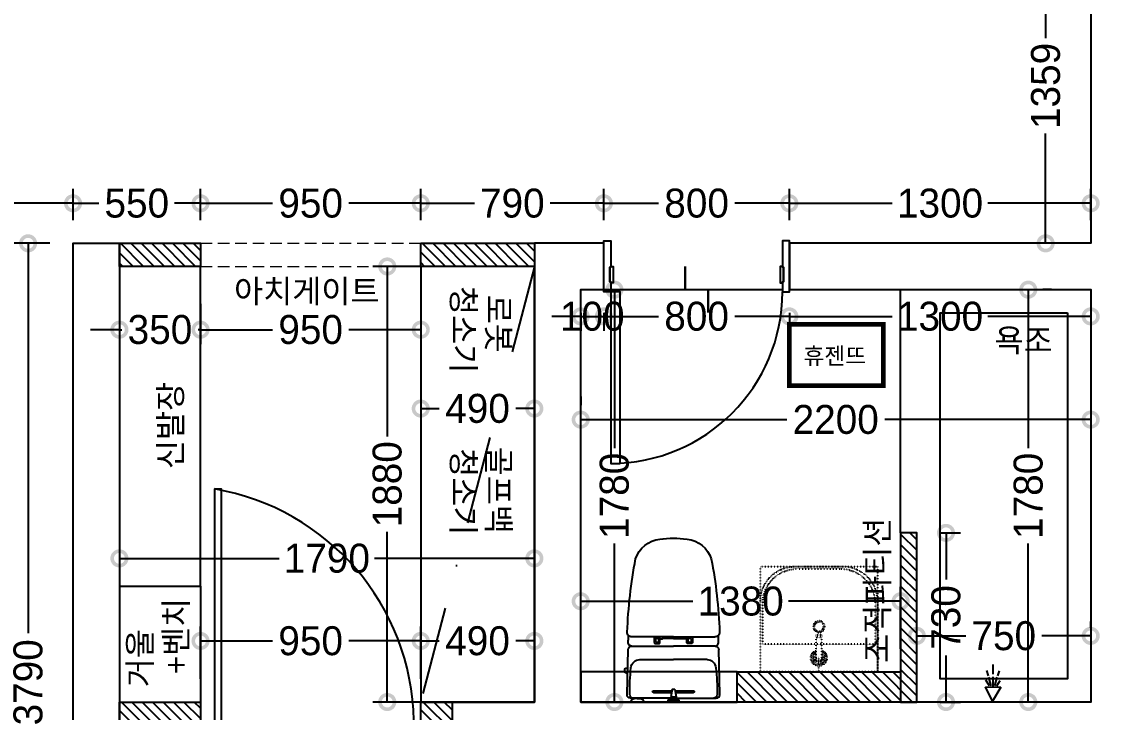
# Model space of a CAD drawing. Header units: millimetres. Extents: x 43335 to 261478, y -4312 to 41218.
# Drawn here: x 54543 to 59222, y 19294 to 22275 of the extents above; entities that cross this region are included whole.
import ezdxf
from ezdxf.enums import TextEntityAlignment as Align

# ---------------------------------------------------------------- set-up
doc = ezdxf.new("R2010")
doc.units = ezdxf.units.MM
for name, pattern in [('CONT', [2, 1, 1]), ('DASHDOT', [25.4, 12.7, -6.35, 0, -6.35]), ('DOT', [0.25, 0, -0.25]), ('HID1', [0.375, 0.25, -0.125]), ('HIDDEN', [0.375, 0.25, -0.125])]:
    doc.linetypes.add(name, pattern=pattern)
for name, color, linetype in [('0-ELC TEXT', 7, 'Continuous'), ('06-FUR', 6, 'Continuous'), ('3.기호.계단선', 30, 'Continuous'), ('BATH', 5, 'Continuous'), ('CO-BATH', 6, 'Continuous'), ('DIM', 7, 'Continuous'), ('FIN', 2, 'Continuous'), ('HL', 6, 'HIDDEN'), ('P-门', 4, 'Continuous'), ('S-DIM', 7, 'Continuous'), ('TOILET-1', 6, 'Continuous'), ('문자선', 3, 'Continuous'), ('벽1', 2, 'Continuous'), ('욕실마감선', 4, 'Continuous'), ('인테리어_가구_제작', 6, 'Continuous'), ('인테리어_해치_벽체', 8, 'Continuous'), ('평면_가구', 6, 'Continuous')]:
    doc.layers.add(name, color=color, linetype=linetype)
for name, color, linetype, lineweight in [('001_벽_창호', 4, 'Continuous', 9), ('C-LIGHITING', 1, 'Continuous', 0), ('HACTH', 8, 'Continuous', 0)]:
    doc.layers.add(name, color=color, linetype=linetype, lineweight=lineweight)
doc.styles.add('스타일1', font='HANDotum.ttf')
doc.styles.add('코레일둥고', font='HANDotum.ttf')
doc.dimstyles.new('50', dxfattribs={"dimscale": 50, "dimtxt": 2.5, "dimasz": 2.5, "dimexe": 1.25, "dimexo": 2, "dimtad": 0, "dimdec": 0, "dimtxsty": '스타일1', "dimblk": 'DOTSMALL', "dimcen": 2.5, "dimclrd": 1, "dimclre": 1, "dimclrt": 2, "dimadec": 0, "dimazin": 0, "dimtfac": 1, "dimtdec": 0, "dimtix": 1, "dimtmove": 0, "dimatfit": 3, "dimldrblk": 'DOTSMALL', "dimfxl": 1.25, "dimarcsym": 0})

# ---------------------------------------------------------------- blocks, each defined once
blk = doc.blocks.new('_DOTSMALL')
at = {"color": 0, "linetype": 'ByBlock', "const_width": 0.5}
blk.add_lwpolyline([(-0.0625, 0, 1), (0.0625, 0, 1)], format="xyb", close=True, dxfattribs=at)
blk = doc.blocks.new('*D47')
at = {"layer": 'Defpoints', "color": 0, "transparency": 16777216}
for p in [(54964.5, 19958.4), (54964.5, 19958.4), (56754.5, 19958.4)]:
    blk.add_point(p, dxfattribs=at)
at = {"layer": 'S-DIM', "color": 1, "lineweight": -2, "transparency": 16777216}
for p, q in [((54964.5, 20058.4), (54964.5, 20020.9)), ((56754.5, 20058.4), (56754.5, 20020.9)), ((54964.5, 19958.4), (55653.5, 19958.4)), ((56754.5, 19958.4), (56065.5, 19958.4))]:
    blk.add_line(p, q, dxfattribs=at)
at = {"layer": 'S-DIM', "color": 1, "lineweight": -2, "transparency": 16777216, "xscale": 125, "yscale": 125, "zscale": 125, "rotation": 180}
blk.add_blockref('_DOTSMALL', (54964.5, 19958.4), dxfattribs=at)
at = {"layer": 'S-DIM', "color": 1, "lineweight": -2, "transparency": 16777216, "xscale": 125, "yscale": 125, "zscale": 125}
blk.add_blockref('_DOTSMALL', (56754.5, 19958.4), dxfattribs=at)
at = {"layer": 'S-DIM', "color": 2, "transparency": 16777216, "insert": (55859.5, 19958.4), "char_height": 125, "attachment_point": 5, "style": '스타일1'}
blk.add_mtext('1790', dxfattribs=at)
blk = doc.blocks.new('*D50')
at = {"layer": 'Defpoints', "color": 0, "transparency": 16777216}
for p in [(58885.3, 21118.4), (58885.3, 19338.4), (58885.3, 19338.4)]:
    blk.add_point(p, dxfattribs=at)
at = {"layer": 'S-DIM', "color": 1, "lineweight": -2, "transparency": 16777216}
for p, q in [((58885.3, 21118.4), (58885.3, 20434.4)), ((58985.3, 21118.4), (58947.8, 21118.4)), ((58885.3, 19338.4), (58885.3, 20022.4)), ((58985.3, 19338.4), (58947.8, 19338.4))]:
    blk.add_line(p, q, dxfattribs=at)
at = {"layer": 'S-DIM', "color": 1, "lineweight": -2, "transparency": 16777216, "xscale": 125, "yscale": 125, "zscale": 125}
for p, rotation in [((58885.3, 21118.4), 90), ((58885.3, 19338.4), 270)]:
    blk.add_blockref('_DOTSMALL', p, dxfattribs=dict(at, rotation=rotation))
at = {"layer": 'S-DIM', "color": 2, "transparency": 16777216, "insert": (58885.3, 20228.4), "char_height": 125, "attachment_point": 5, "rotation": 90, "style": '스타일1'}
blk.add_mtext('1780', dxfattribs=at)
blk = doc.blocks.new('gasdgasdgsd')
at = {"layer": 'CO-BATH', "color": 8, "linetype": 'DOT'}
for p, q in [((103359.9, 11032.7), (103054.9, 11032.7)), ((103054.9, 11032.7), (103054.9, 10527.7)), ((103349.9, 11022.7), (103174.9, 11022.7)), ((103174.9, 11022.7), (103174.9, 10537.7)), ((103499.9, 10687.7), (103499.9, 10872.7)), ((103509.9, 10677.7), (103509.9, 10882.7)), ((103054.9, 10780.2), (103119.9, 10780.2)), ((103114.9, 10792.7), (103205.4, 10792.7)), ((103114.9, 10767.7), (103205.4, 10767.7)), ((103205.4, 10793.7), (103210.4, 10793.7)), ((103205.4, 10766.7), (103205.4, 10793.7)), ((103205.4, 10766.7), (103210.4, 10766.7)), ((103210.4, 10794.7), (103215.4, 10794.7)), ((103210.4, 10765.7), (103210.4, 10794.7)), ((103210.4, 10765.7), (103215.4, 10765.7)), ((103215.4, 10765.7), (103215.4, 10794.7)), ((103054.9, 10527.7), (103359.9, 10527.7)), ((103174.9, 10537.7), (103349.9, 10537.7))]:
    blk.add_line(p, q, dxfattribs=at)
blk.add_lwpolyline([(103509.9, 10527.7), (103509.9, 11032.7), (103054.9, 11032.7), (103054.9, 10527.7)], close=True, dxfattribs=at)
for radius in [25, 20]:
    blk.add_circle((103249.9, 10780.2), radius, dxfattribs=at)
for centre, radius, start, end in [((103349.9, 10872.7), 150, 0, 90), ((103359.9, 10882.7), 150, 0, 90), ((103114.9, 10780.2), 35, 20.9248, 339.0751), ((103114.9, 10780.2), 30, 24.6243, 335.3757), ((103114.9, 10780.2), 25, 30, 330), ((103114.9, 10780.2), 18, 43.9829, 316.017), ((103114.9, 10780.2), 12.5, 90, 270), ((103349.9, 10687.7), 150, 270, 0), ((103359.9, 10677.7), 150, 270, 0)]:
    blk.add_arc(centre, radius, start, end, dxfattribs=at)
blk = doc.blocks.new('A$C4B2D31F0')
at = {"layer": 'FIN', "color": 4}
for p, q in [((185, 690.9), (20.4, 690.9)), ((37.2, 692.3), (24.7, 692.3)), ((37.2, 692.3), (49.7, 692.3)), ((200.9, 690.9), (365.5, 690.9)), ((47.7, 523.7), (192.9, 523.7)), ((338.2, 523.7), (192.9, 523.7)), ((12.6, 465.9), (192.9, 465.9)), ((192.9, 426.6), (13.7, 426.6)), ((373.3, 465.9), (192.9, 465.9)), ((192.9, 426.6), (372.2, 426.6))]:
    blk.add_line(p, q, dxfattribs=at)
for points in [[(20.4, 690.9), (7.9, 690.9, 0.421209), (-7.1, 675.5), (-2.4, 480.5, 0.001659)], [(365.5, 690.9), (378, 690.9, -0.421209), (392.9, 675.5), (388.3, 480.5, -0.001659)], [(12.6, 465.9, 0.371724), (-1.8, 451.2, 0.003515), (-1, 420.3, 0.320541)], [(373.3, 465.9, -0.371724), (387.7, 451.2, -0.003515), (386.9, 420.3, -0.320541)]]:
    blk.add_lwpolyline(points, format="xyb", dxfattribs=at)
for centre, radius, start, end in [((24.7, 707.3), 15, 180, 270), ((49.7, 707.3), 15, 270, 0), ((1004.3, 663.1), 1000, 179.3116, 185.9437), ((20.4, 674.9), 16, 90, 179.3116), ((365.5, 674.9), 16, 0.6884, 90), ((-618.4, 663.1), 1000, 354.0563, 0.6884), ((49.4, 563.7), 40, 185.9437, 267.5129), ((336.5, 563.7), 40, 272.4871, 354.0563), ((12.6, 480.9), 15, 181.3651, 270), ((373.3, 480.9), 15, 270, 358.6349), ((13.7, 406.6), 20, 90, 182.3333), ((372.2, 406.6), 20, 357.6667, 90), ((2197.7, 495.6), 2205.9, 182.3333, 190.6081), ((-1811.8, 495.6), 2205.9, 349.3919, 357.6667), ((148.7, 128.9), 125.5, 198.2964, 263.4241), ((237.2, 128.9), 125.5, 276.5759, 341.7036), ((192.9, 405.9), 405.9, 261.6993, 270), ((192.9, 405.9), 405.9, 270, 278.3007)]:
    blk.add_arc(centre, radius, start, end, dxfattribs=at)
at = {"layer": 'HL', "linetype": 'Continuous'}
for p, q in [((168.9, 697.3), (168.9, 707.3)), ((216.9, 697.3), (216.9, 707.3)), ((106.4, 666.3), (184.4, 666.3)), ((106.4, 659.3), (185.5, 659.3)), ((168.9, 697.3), (216.9, 697.3)), ((186, 692.5), (180.6, 697.3)), ((181.6, 685.5), (186, 692.5)), ((187, 651.2), (181.6, 685.5)), ((181.6, 685.5), (204.3, 685.5)), ((186, 692.5), (199.9, 692.5)), ((198.9, 651.2), (204.3, 685.5)), ((199.9, 692.5), (205.3, 697.3)), ((204.3, 685.5), (199.9, 692.5)), ((200.4, 659.3), (279.4, 659.3)), ((201.4, 666.3), (279.4, 666.3)), ((187, 651.2), (198.9, 651.2)), ((-16, 576.9), (-16, 564.8)), ((-12, 580.9), (-4.8, 580.9)), ((-12, 560.8), (-4.3, 560.8)), ((192.9, 433.7), (146.6, 433.7)), ((192.9, 433.7), (239.3, 433.7))]:
    blk.add_line(p, q, dxfattribs=at)
for points in [[(110.4, 426.6), (110.4, 450.8, -0.414214), (114.4, 454.8), (130.9, 454.8, -0.414214), (134.9, 450.8), (134.9, 435.2), (134.9, 426.6)], [(134.9, 435.2), (144.6, 435.2, -0.414214), (146.6, 433.2), (146.6, 426.6)], [(251, 435.2), (241.3, 435.2, 0.414214), (239.3, 433.2), (239.3, 426.6)], [(275.5, 426.6), (275.5, 450.8, 0.414214), (271.5, 454.8), (255, 454.8, 0.414214), (251, 450.8), (251, 435.2), (251, 426.6)]]:
    blk.add_lwpolyline(points, format="xyb", dxfattribs=at)
for centre in [(122.9, 440.9), (262.9, 440.9)]:
    blk.add_circle(centre, 8, dxfattribs=at)
for centre, radius, start, end in [((106.4, 662.8), 3.5, 90, 270), ((279.4, 662.8), 3.5, 270, 90), ((-12, 576.9), 4, 90, 180), ((-12, 564.8), 4, 180, 270)]:
    blk.add_arc(centre, radius, start, end, dxfattribs=at)
blk = doc.blocks.new('AC-8')
at = {"layer": 'BATH'}
for p, q in [((-50.8, 54), (-0.1, 142.7)), ((-0.1, 142.7), (45.4, 54)), ((45.4, 54), (-50.8, 54)), ((-24.7, 46.5), (-46.3, 12.2)), ((-13.5, 47.3), (-27.7, -7.9)), ((-1.6, 49.5), (-1.6, -10.8)), ((10.4, 47.3), (24.5, -7.9)), ((21.6, 46.5), (43.2, 12.2)), ((-31.4, -16.2), (-41.1, -49)), ((-1.6, -27.3), (-1.6, -88.5)), ((28.3, -16.2), (38, -49))]:
    blk.add_line(p, q, dxfattribs=at)
blk = doc.blocks.new('A$C1AC25B95')
at = {"layer": '욕실마감선', "color": 8}
for p, q in [((28.3, 72.3), (28.3, 75)), ((53.3, 73.7), (53.3, 75))]:
    blk.add_line(p, q, dxfattribs=at)
at = {"layer": 'TOILET-1', "linetype": 'Continuous', "xscale": 0.873786407766195, "yscale": 0.873786407766195, "zscale": 0.873786407766195, "rotation": 180}
blk.add_blockref('AC-8', (39.7, 124.7), dxfattribs=at)
blk = doc.blocks.new('*D105')
at = {"layer": 'Defpoints', "color": 0, "transparency": 16777216}
for p in [(59154.5, 22677.4), (58960.2, 21318.4), (59154.5, 21318.4)]:
    blk.add_point(p, dxfattribs=at)
at = {"layer": 'S-DIM', "color": 1, "lineweight": -2, "transparency": 16777216}
for p, q in [((59054.5, 22677.4), (58897.7, 22677.4)), ((58960.2, 22677.4), (58960.2, 22204)), ((58960.2, 21318.4), (58960.2, 21791.8)), ((59054.5, 21318.4), (58897.7, 21318.4))]:
    blk.add_line(p, q, dxfattribs=at)
at = {"layer": 'S-DIM', "color": 1, "lineweight": -2, "transparency": 16777216, "xscale": 125, "yscale": 125, "zscale": 125}
for p, rotation in [((58960.2, 22677.4), 90), ((58960.2, 21318.4), 270)]:
    blk.add_blockref('_DOTSMALL', p, dxfattribs=dict(at, rotation=rotation))
at = {"layer": 'S-DIM', "color": 2, "transparency": 16777216, "insert": (58960.2, 21997.9), "char_height": 125, "attachment_point": 5, "rotation": 90, "style": '스타일1'}
blk.add_mtext('1359', dxfattribs=at)
blk = doc.blocks.new('*D106')
at = {"layer": 'Defpoints', "color": 0, "transparency": 16777216}
for p in [(59154.5, 21491.2), (57854.5, 21318.4), (59154.5, 21318.4)]:
    blk.add_point(p, dxfattribs=at)
at = {"layer": 'S-DIM', "color": 1, "lineweight": -2, "transparency": 16777216}
for p, q in [((57854.5, 21418.4), (57854.5, 21553.7)), ((59154.5, 21418.4), (59154.5, 21553.7)), ((57854.5, 21491.2), (58298.5, 21491.2)), ((59154.5, 21491.2), (58710.5, 21491.2))]:
    blk.add_line(p, q, dxfattribs=at)
at = {"layer": 'S-DIM', "color": 1, "lineweight": -2, "transparency": 16777216, "xscale": 125, "yscale": 125, "zscale": 125, "rotation": 180}
blk.add_blockref('_DOTSMALL', (57854.5, 21491.2), dxfattribs=at)
at = {"layer": 'S-DIM', "color": 1, "lineweight": -2, "transparency": 16777216, "xscale": 125, "yscale": 125, "zscale": 125}
blk.add_blockref('_DOTSMALL', (59154.5, 21491.2), dxfattribs=at)
at = {"layer": 'S-DIM', "color": 2, "transparency": 16777216, "insert": (58504.5, 21491.2), "char_height": 125, "attachment_point": 5, "style": '스타일1'}
blk.add_mtext('1300', dxfattribs=at)
blk = doc.blocks.new('*D107')
at = {"layer": 'Defpoints', "color": 0, "transparency": 16777216}
for p in [(57054.5, 21491.2), (57054.5, 21318.4), (57854.5, 21318.4)]:
    blk.add_point(p, dxfattribs=at)
at = {"layer": 'S-DIM', "color": 1, "lineweight": -2, "transparency": 16777216}
for p, q in [((57054.5, 21418.4), (57054.5, 21553.7)), ((57854.5, 21418.4), (57854.5, 21553.7)), ((57054.5, 21491.2), (57289.4, 21491.2)), ((57854.5, 21491.2), (57619.6, 21491.2))]:
    blk.add_line(p, q, dxfattribs=at)
at = {"layer": 'S-DIM', "color": 1, "lineweight": -2, "transparency": 16777216, "xscale": 125, "yscale": 125, "zscale": 125, "rotation": 180}
blk.add_blockref('_DOTSMALL', (57054.5, 21491.2), dxfattribs=at)
at = {"layer": 'S-DIM', "color": 1, "lineweight": -2, "transparency": 16777216, "xscale": 125, "yscale": 125, "zscale": 125}
blk.add_blockref('_DOTSMALL', (57854.5, 21491.2), dxfattribs=at)
at = {"layer": 'S-DIM', "color": 2, "transparency": 16777216, "insert": (57454.5, 21491.2), "char_height": 125, "attachment_point": 5, "style": '스타일1'}
blk.add_mtext('800', dxfattribs=at)
blk = doc.blocks.new('*D108')
at = {"layer": 'Defpoints', "color": 0, "transparency": 16777216}
for p in [(57054.5, 21491.2), (56264.5, 21318.4), (57054.5, 21318.4)]:
    blk.add_point(p, dxfattribs=at)
at = {"layer": 'S-DIM', "color": 1, "lineweight": -2, "transparency": 16777216}
for p, q in [((56264.5, 21418.4), (56264.5, 21553.7)), ((57054.5, 21418.4), (57054.5, 21553.7)), ((56264.5, 21491.2), (56495.7, 21491.2)), ((57054.5, 21491.2), (56823.3, 21491.2))]:
    blk.add_line(p, q, dxfattribs=at)
at = {"layer": 'S-DIM', "color": 1, "lineweight": -2, "transparency": 16777216, "xscale": 125, "yscale": 125, "zscale": 125, "rotation": 180}
blk.add_blockref('_DOTSMALL', (56264.5, 21491.2), dxfattribs=at)
at = {"layer": 'S-DIM', "color": 1, "lineweight": -2, "transparency": 16777216, "xscale": 125, "yscale": 125, "zscale": 125}
blk.add_blockref('_DOTSMALL', (57054.5, 21491.2), dxfattribs=at)
at = {"layer": 'S-DIM', "color": 2, "transparency": 16777216, "insert": (56659.5, 21491.2), "char_height": 125, "attachment_point": 5, "style": '스타일1'}
blk.add_mtext('790', dxfattribs=at)
blk = doc.blocks.new('*D109')
at = {"layer": 'Defpoints', "color": 0, "transparency": 16777216}
for p in [(55314.5, 21491.2), (55314.5, 21318.4), (56264.5, 21318.4)]:
    blk.add_point(p, dxfattribs=at)
at = {"layer": 'S-DIM', "color": 1, "lineweight": -2, "transparency": 16777216}
for p, q in [((55314.5, 21418.4), (55314.5, 21553.7)), ((56264.5, 21418.4), (56264.5, 21553.7)), ((55314.5, 21491.2), (55625.2, 21491.2)), ((56264.5, 21491.2), (55953.7, 21491.2))]:
    blk.add_line(p, q, dxfattribs=at)
at = {"layer": 'S-DIM', "color": 1, "lineweight": -2, "transparency": 16777216, "xscale": 125, "yscale": 125, "zscale": 125, "rotation": 180}
blk.add_blockref('_DOTSMALL', (55314.5, 21491.2), dxfattribs=at)
at = {"layer": 'S-DIM', "color": 1, "lineweight": -2, "transparency": 16777216, "xscale": 125, "yscale": 125, "zscale": 125}
blk.add_blockref('_DOTSMALL', (56264.5, 21491.2), dxfattribs=at)
at = {"layer": 'S-DIM', "color": 2, "transparency": 16777216, "insert": (55789.5, 21491.2), "char_height": 125, "attachment_point": 5, "style": '스타일1'}
blk.add_mtext('950', dxfattribs=at)
blk = doc.blocks.new('*D110')
at = {"layer": 'Defpoints', "color": 0, "transparency": 16777216}
for p in [(55314.5, 21491.2), (54764.5, 21318.4), (55314.5, 21318.4)]:
    blk.add_point(p, dxfattribs=at)
at = {"layer": 'S-DIM', "color": 1, "lineweight": -2, "transparency": 16777216}
for p, q in [((54764.5, 21418.4), (54764.5, 21553.7)), ((55314.5, 21418.4), (55314.5, 21553.7)), ((54764.5, 21491.2), (54876.2, 21491.2)), ((55314.5, 21491.2), (55202.7, 21491.2))]:
    blk.add_line(p, q, dxfattribs=at)
at = {"layer": 'S-DIM', "color": 1, "lineweight": -2, "transparency": 16777216, "xscale": 125, "yscale": 125, "zscale": 125, "rotation": 180}
blk.add_blockref('_DOTSMALL', (54764.5, 21491.2), dxfattribs=at)
at = {"layer": 'S-DIM', "color": 1, "lineweight": -2, "transparency": 16777216, "xscale": 125, "yscale": 125, "zscale": 125}
blk.add_blockref('_DOTSMALL', (55314.5, 21491.2), dxfattribs=at)
at = {"layer": 'S-DIM', "color": 2, "transparency": 16777216, "insert": (55039.5, 21491.2), "char_height": 125, "attachment_point": 5, "style": '스타일1'}
blk.add_mtext('550', dxfattribs=at)
blk = doc.blocks.new('*D157')
at = {"layer": 'Defpoints', "color": 0, "transparency": 16777216}
for p in [(56754.5, 19602.1), (56264.5, 19338.4), (56754.5, 19338.4)]:
    blk.add_point(p, dxfattribs=at)
at = {"layer": 'S-DIM', "color": 1, "lineweight": -2, "transparency": 16777216}
for p, q in [((56264.5, 19438.4), (56264.5, 19664.6)), ((56754.5, 19438.4), (56754.5, 19664.6)), ((56264.5, 19602.1), (56343.8, 19602.1)), ((56754.5, 19602.1), (56675.2, 19602.1))]:
    blk.add_line(p, q, dxfattribs=at)
at = {"layer": 'S-DIM', "color": 1, "lineweight": -2, "transparency": 16777216, "xscale": 125, "yscale": 125, "zscale": 125, "rotation": 180}
blk.add_blockref('_DOTSMALL', (56264.5, 19602.1), dxfattribs=at)
at = {"layer": 'S-DIM', "color": 1, "lineweight": -2, "transparency": 16777216, "xscale": 125, "yscale": 125, "zscale": 125}
blk.add_blockref('_DOTSMALL', (56754.5, 19602.1), dxfattribs=at)
at = {"layer": 'S-DIM', "color": 2, "transparency": 16777216, "insert": (56509.5, 19602.1), "char_height": 125, "attachment_point": 5, "style": '스타일1'}
blk.add_mtext('490', dxfattribs=at)
blk = doc.blocks.new('*D158')
at = {"layer": 'Defpoints', "color": 0, "transparency": 16777216}
for p in [(55314.5, 19602.1), (55314.5, 19338.4), (56264.5, 19338.4)]:
    blk.add_point(p, dxfattribs=at)
at = {"layer": 'S-DIM', "color": 1, "lineweight": -2, "transparency": 16777216}
for p, q in [((55314.5, 19438.4), (55314.5, 19664.6)), ((56264.5, 19438.4), (56264.5, 19664.6)), ((55314.5, 19602.1), (55625.2, 19602.1)), ((56264.5, 19602.1), (55953.7, 19602.1))]:
    blk.add_line(p, q, dxfattribs=at)
at = {"layer": 'S-DIM', "color": 1, "lineweight": -2, "transparency": 16777216, "xscale": 125, "yscale": 125, "zscale": 125, "rotation": 180}
blk.add_blockref('_DOTSMALL', (55314.5, 19602.1), dxfattribs=at)
at = {"layer": 'S-DIM', "color": 1, "lineweight": -2, "transparency": 16777216, "xscale": 125, "yscale": 125, "zscale": 125}
blk.add_blockref('_DOTSMALL', (56264.5, 19602.1), dxfattribs=at)
at = {"layer": 'S-DIM', "color": 2, "transparency": 16777216, "insert": (55789.5, 19602.1), "char_height": 125, "attachment_point": 5, "style": '스타일1'}
blk.add_mtext('950', dxfattribs=at)
blk = doc.blocks.new('*D159')
at = {"layer": 'Defpoints', "color": 0, "transparency": 16777216}
for p in [(56754.5, 21218.4), (56120, 19338.4), (56754.5, 19338.4)]:
    blk.add_point(p, dxfattribs=at)
at = {"layer": 'S-DIM', "color": 1, "lineweight": -2, "transparency": 16777216}
for p, q in [((56654.5, 21218.4), (56057.5, 21218.4)), ((56120, 21218.4), (56120, 20484.4)), ((56120, 19338.4), (56120, 20072.4)), ((56654.5, 19338.4), (56057.5, 19338.4))]:
    blk.add_line(p, q, dxfattribs=at)
at = {"layer": 'S-DIM', "color": 1, "lineweight": -2, "transparency": 16777216, "xscale": 125, "yscale": 125, "zscale": 125}
for p, rotation in [((56120, 21218.4), 90), ((56120, 19338.4), 270)]:
    blk.add_blockref('_DOTSMALL', p, dxfattribs=dict(at, rotation=rotation))
at = {"layer": 'S-DIM', "color": 2, "transparency": 16777216, "insert": (56120, 20278.4), "char_height": 125, "attachment_point": 5, "rotation": 90, "style": '스타일1'}
blk.add_mtext('1880', dxfattribs=at)
blk = doc.blocks.new('*D160')
at = {"layer": 'Defpoints', "color": 0, "transparency": 16777216}
for p in [(54964.5, 21157.5), (55314.5, 21157.5), (55314.5, 20945.6)]:
    blk.add_point(p, dxfattribs=at)
at = {"layer": 'S-DIM', "color": 1, "lineweight": -2, "transparency": 16777216}
for p, q in [((54964.5, 21057.5), (54964.5, 20883.1)), ((55314.5, 21057.5), (55314.5, 20883.1)), ((54964.5, 20945.6), (54839.5, 20945.6)), ((54964.5, 20945.6), (54975.1, 20945.6)), ((55314.5, 20945.6), (55303.8, 20945.6)), ((55314.5, 20945.6), (55439.5, 20945.6))]:
    blk.add_line(p, q, dxfattribs=at)
at = {"layer": 'S-DIM', "color": 1, "lineweight": -2, "transparency": 16777216, "xscale": 125, "yscale": 125, "zscale": 125}
blk.add_blockref('_DOTSMALL', (54964.5, 20945.6), dxfattribs=at)
at = {"layer": 'S-DIM', "color": 1, "lineweight": -2, "transparency": 16777216, "xscale": 125, "yscale": 125, "zscale": 125, "rotation": 180}
blk.add_blockref('_DOTSMALL', (55314.5, 20945.6), dxfattribs=at)
at = {"layer": 'S-DIM', "color": 2, "transparency": 16777216, "insert": (55139.5, 20945.6), "char_height": 125, "attachment_point": 5, "style": '스타일1'}
blk.add_mtext('350', dxfattribs=at)
blk = doc.blocks.new('*D161')
at = {"layer": 'Defpoints', "color": 0, "transparency": 16777216}
for p in [(55314.5, 21157.5), (56264.5, 21157.5), (56264.5, 20945.6)]:
    blk.add_point(p, dxfattribs=at)
at = {"layer": 'S-DIM', "color": 1, "lineweight": -2, "transparency": 16777216}
for p, q in [((55314.5, 21057.5), (55314.5, 20883.1)), ((56264.5, 21057.5), (56264.5, 20883.1)), ((55314.5, 20945.6), (55625.2, 20945.6)), ((56264.5, 20945.6), (55953.7, 20945.6))]:
    blk.add_line(p, q, dxfattribs=at)
at = {"layer": 'S-DIM', "color": 1, "lineweight": -2, "transparency": 16777216, "xscale": 125, "yscale": 125, "zscale": 125, "rotation": 180}
blk.add_blockref('_DOTSMALL', (55314.5, 20945.6), dxfattribs=at)
at = {"layer": 'S-DIM', "color": 1, "lineweight": -2, "transparency": 16777216, "xscale": 125, "yscale": 125, "zscale": 125}
blk.add_blockref('_DOTSMALL', (56264.5, 20945.6), dxfattribs=at)
at = {"layer": 'S-DIM', "color": 2, "transparency": 16777216, "insert": (55789.5, 20945.6), "char_height": 125, "attachment_point": 5, "style": '스타일1'}
blk.add_mtext('950', dxfattribs=at)
blk = doc.blocks.new('*D162')
at = {"layer": 'Defpoints', "color": 0, "transparency": 16777216}
for p in [(56264.5, 21218.4), (56754.5, 21218.4), (56754.5, 20605.1)]:
    blk.add_point(p, dxfattribs=at)
at = {"layer": 'S-DIM', "color": 1, "lineweight": -2, "transparency": 16777216}
for p, q in [((56264.5, 21118.4), (56264.5, 20542.6)), ((56754.5, 21118.4), (56754.5, 20542.6)), ((56264.5, 20605.1), (56343.8, 20605.1)), ((56754.5, 20605.1), (56675.2, 20605.1))]:
    blk.add_line(p, q, dxfattribs=at)
at = {"layer": 'S-DIM', "color": 1, "lineweight": -2, "transparency": 16777216, "xscale": 125, "yscale": 125, "zscale": 125, "rotation": 180}
blk.add_blockref('_DOTSMALL', (56264.5, 20605.1), dxfattribs=at)
at = {"layer": 'S-DIM', "color": 1, "lineweight": -2, "transparency": 16777216, "xscale": 125, "yscale": 125, "zscale": 125}
blk.add_blockref('_DOTSMALL', (56754.5, 20605.1), dxfattribs=at)
at = {"layer": 'S-DIM', "color": 2, "transparency": 16777216, "insert": (56509.5, 20605.1), "char_height": 125, "attachment_point": 5, "style": '스타일1'}
blk.add_mtext('490', dxfattribs=at)
blk = doc.blocks.new('*D163')
at = {"layer": 'Defpoints', "color": 0, "transparency": 16777216}
for p in [(59154.5, 19623.9), (58404.5, 19559.2), (59154.5, 19559.2)]:
    blk.add_point(p, dxfattribs=at)
at = {"layer": 'S-DIM', "color": 1, "lineweight": -2, "transparency": 16777216}
for p, q in [((58404.5, 19659.2), (58404.5, 19686.4)), ((59154.5, 19659.2), (59154.5, 19686.4)), ((58404.5, 19623.9), (58615.7, 19623.9)), ((59154.5, 19623.9), (58943.3, 19623.9))]:
    blk.add_line(p, q, dxfattribs=at)
at = {"layer": 'S-DIM', "color": 1, "lineweight": -2, "transparency": 16777216, "xscale": 125, "yscale": 125, "zscale": 125, "rotation": 180}
blk.add_blockref('_DOTSMALL', (58404.5, 19623.9), dxfattribs=at)
at = {"layer": 'S-DIM', "color": 1, "lineweight": -2, "transparency": 16777216, "xscale": 125, "yscale": 125, "zscale": 125}
blk.add_blockref('_DOTSMALL', (59154.5, 19623.9), dxfattribs=at)
at = {"layer": 'S-DIM', "color": 2, "transparency": 16777216, "insert": (58779.5, 19623.9), "char_height": 125, "attachment_point": 5, "style": '스타일1'}
blk.add_mtext('750', dxfattribs=at)
blk = doc.blocks.new('*D164')
at = {"layer": 'Defpoints', "color": 0, "transparency": 16777216}
for p in [(57854.5, 21118.4), (59154.5, 21118.4), (57854.5, 21003)]:
    blk.add_point(p, dxfattribs=at)
at = {"layer": 'S-DIM', "color": 1, "lineweight": -2, "transparency": 16777216}
for p, q in [((57854.5, 21018.4), (57854.5, 20940.5)), ((59154.5, 21018.4), (59154.5, 20940.5)), ((57854.5, 21003), (58298.5, 21003)), ((59154.5, 21003), (58710.5, 21003))]:
    blk.add_line(p, q, dxfattribs=at)
at = {"layer": 'S-DIM', "color": 1, "lineweight": -2, "transparency": 16777216, "xscale": 125, "yscale": 125, "zscale": 125, "rotation": 180}
blk.add_blockref('_DOTSMALL', (57854.5, 21003), dxfattribs=at)
at = {"layer": 'S-DIM', "color": 1, "lineweight": -2, "transparency": 16777216, "xscale": 125, "yscale": 125, "zscale": 125}
blk.add_blockref('_DOTSMALL', (59154.5, 21003), dxfattribs=at)
at = {"layer": 'S-DIM', "color": 2, "transparency": 16777216, "insert": (58504.5, 21003), "char_height": 125, "attachment_point": 5, "style": '스타일1'}
blk.add_mtext('1300', dxfattribs=at)
blk = doc.blocks.new('*D165')
at = {"layer": 'Defpoints', "color": 0, "transparency": 16777216}
for p in [(57054.5, 21118.4), (57854.5, 21118.4), (57854.5, 21003)]:
    blk.add_point(p, dxfattribs=at)
at = {"layer": 'S-DIM', "color": 1, "lineweight": -2, "transparency": 16777216}
for p, q in [((57054.5, 21018.4), (57054.5, 20940.5)), ((57854.5, 21018.4), (57854.5, 20940.5)), ((57054.5, 21003), (57289.4, 21003)), ((57854.5, 21003), (57619.6, 21003))]:
    blk.add_line(p, q, dxfattribs=at)
at = {"layer": 'S-DIM', "color": 1, "lineweight": -2, "transparency": 16777216, "xscale": 125, "yscale": 125, "zscale": 125, "rotation": 180}
blk.add_blockref('_DOTSMALL', (57054.5, 21003), dxfattribs=at)
at = {"layer": 'S-DIM', "color": 1, "lineweight": -2, "transparency": 16777216, "xscale": 125, "yscale": 125, "zscale": 125}
blk.add_blockref('_DOTSMALL', (57854.5, 21003), dxfattribs=at)
at = {"layer": 'S-DIM', "color": 2, "transparency": 16777216, "insert": (57454.5, 21003), "char_height": 125, "attachment_point": 5, "style": '스타일1'}
blk.add_mtext('800', dxfattribs=at)
blk = doc.blocks.new('*D166')
at = {"layer": 'Defpoints', "color": 0, "transparency": 16777216}
for p in [(56954.5, 21118.4), (57054.5, 21118.4), (57054.5, 21003)]:
    blk.add_point(p, dxfattribs=at)
at = {"layer": 'S-DIM', "color": 1, "lineweight": -2, "transparency": 16777216}
for p, q in [((56954.5, 21018.4), (56954.5, 20940.5)), ((57054.5, 21018.4), (57054.5, 20940.5)), ((56954.5, 21003), (56829.5, 21003)), ((56954.5, 21003), (57054.5, 21003)), ((57054.5, 21003), (57179.5, 21003))]:
    blk.add_line(p, q, dxfattribs=at)
at = {"layer": 'S-DIM', "color": 1, "lineweight": -2, "transparency": 16777216, "xscale": 125, "yscale": 125, "zscale": 125}
blk.add_blockref('_DOTSMALL', (56954.5, 21003), dxfattribs=at)
at = {"layer": 'S-DIM', "color": 1, "lineweight": -2, "transparency": 16777216, "xscale": 125, "yscale": 125, "zscale": 125, "rotation": 180}
blk.add_blockref('_DOTSMALL', (57054.5, 21003), dxfattribs=at)
at = {"layer": 'S-DIM', "color": 2, "transparency": 16777216, "insert": (57004.5, 21003), "char_height": 125, "attachment_point": 5, "style": '스타일1'}
blk.add_mtext('100', dxfattribs=at)
blk = doc.blocks.new('*D167')
at = {"layer": 'Defpoints', "color": 0, "transparency": 16777216}
for p in [(56954.5, 21118.4), (56954.5, 19338.4), (57099.8, 19338.4)]:
    blk.add_point(p, dxfattribs=at)
at = {"layer": 'S-DIM', "color": 1, "lineweight": -2, "transparency": 16777216}
for p, q in [((57054.5, 21118.4), (57162.3, 21118.4)), ((57099.8, 21118.4), (57099.8, 20434.4)), ((57099.8, 19338.4), (57099.8, 20022.4)), ((57054.5, 19338.4), (57162.3, 19338.4))]:
    blk.add_line(p, q, dxfattribs=at)
at = {"layer": 'S-DIM', "color": 1, "lineweight": -2, "transparency": 16777216, "xscale": 125, "yscale": 125, "zscale": 125}
for p, rotation in [((57099.8, 21118.4), 90), ((57099.8, 19338.4), 270)]:
    blk.add_blockref('_DOTSMALL', p, dxfattribs=dict(at, rotation=rotation))
at = {"layer": 'S-DIM', "color": 2, "transparency": 16777216, "insert": (57099.8, 20228.4), "char_height": 125, "attachment_point": 5, "rotation": 90, "style": '스타일1'}
blk.add_mtext('1780', dxfattribs=at)
blk = doc.blocks.new('*D168')
at = {"layer": 'Defpoints', "color": 0, "transparency": 16777216}
for p in [(58334.5, 19773.4), (56954.5, 19468.4), (58334.5, 19468.4)]:
    blk.add_point(p, dxfattribs=at)
at = {"layer": 'S-DIM', "color": 1, "lineweight": -2, "transparency": 16777216}
for p, q in [((56954.5, 19568.4), (56954.5, 19835.9)), ((58334.5, 19568.4), (58334.5, 19835.9)), ((56954.5, 19773.4), (57438.5, 19773.4)), ((58334.5, 19773.4), (57850.5, 19773.4))]:
    blk.add_line(p, q, dxfattribs=at)
at = {"layer": 'S-DIM', "color": 1, "lineweight": -2, "transparency": 16777216, "xscale": 125, "yscale": 125, "zscale": 125, "rotation": 180}
blk.add_blockref('_DOTSMALL', (56954.5, 19773.4), dxfattribs=at)
at = {"layer": 'S-DIM', "color": 1, "lineweight": -2, "transparency": 16777216, "xscale": 125, "yscale": 125, "zscale": 125}
blk.add_blockref('_DOTSMALL', (58334.5, 19773.4), dxfattribs=at)
at = {"layer": 'S-DIM', "color": 2, "transparency": 16777216, "insert": (57644.5, 19773.4), "char_height": 125, "attachment_point": 5, "style": '스타일1'}
blk.add_mtext('1380', dxfattribs=at)
blk = doc.blocks.new('*D169')
at = {"layer": 'Defpoints', "color": 0, "transparency": 16777216}
for p in [(58404.5, 20068.4), (58404.5, 19338.4), (58530.3, 19338.4)]:
    blk.add_point(p, dxfattribs=at)
at = {"layer": 'S-DIM', "color": 1, "lineweight": -2, "transparency": 16777216}
for p, q in [((58504.5, 20068.4), (58592.8, 20068.4)), ((58530.3, 20068.4), (58530.3, 19867.3)), ((58530.3, 19338.4), (58530.3, 19539.6)), ((58504.5, 19338.4), (58592.8, 19338.4))]:
    blk.add_line(p, q, dxfattribs=at)
at = {"layer": 'S-DIM', "color": 1, "lineweight": -2, "transparency": 16777216, "xscale": 125, "yscale": 125, "zscale": 125}
for p, rotation in [((58530.3, 20068.4), 90), ((58530.3, 19338.4), 270)]:
    blk.add_blockref('_DOTSMALL', p, dxfattribs=dict(at, rotation=rotation))
at = {"layer": 'S-DIM', "color": 2, "transparency": 16777216, "insert": (58530.3, 19703.4), "char_height": 125, "attachment_point": 5, "rotation": 90, "style": '스타일1'}
blk.add_mtext('730', dxfattribs=at)
blk = doc.blocks.new('*D170')
at = {"layer": 'Defpoints', "color": 0, "transparency": 16777216}
for p in [(56954.5, 20557.4), (59154.5, 20557.4), (59154.5, 20557.4)]:
    blk.add_point(p, dxfattribs=at)
at = {"layer": 'S-DIM', "color": 1, "lineweight": -2, "transparency": 16777216}
for p, q in [((56954.5, 20657.4), (56954.5, 20619.9)), ((59154.5, 20657.4), (59154.5, 20619.9)), ((56954.5, 20557.4), (57843.1, 20557.4)), ((59154.5, 20557.4), (58265.8, 20557.4))]:
    blk.add_line(p, q, dxfattribs=at)
at = {"layer": 'S-DIM', "color": 1, "lineweight": -2, "transparency": 16777216, "xscale": 125, "yscale": 125, "zscale": 125, "rotation": 180}
blk.add_blockref('_DOTSMALL', (56954.5, 20557.4), dxfattribs=at)
at = {"layer": 'S-DIM', "color": 1, "lineweight": -2, "transparency": 16777216, "xscale": 125, "yscale": 125, "zscale": 125}
blk.add_blockref('_DOTSMALL', (59154.5, 20557.4), dxfattribs=at)
at = {"layer": 'S-DIM', "color": 2, "transparency": 16777216, "insert": (58054.5, 20557.4), "char_height": 125, "attachment_point": 5, "style": '스타일1'}
blk.add_mtext('2200', dxfattribs=at)
blk = doc.blocks.new('ahsuehd')
at = {"layer": 'P-门', "ltscale": 15}
for points in [[(57084.5, -18845), (57054.5, -18845), (57054.5, -18625), (57084.5, -18625), (57084.5, -18738), (57079.5, -18738), (57079.5, -18802), (57084.5, -18802)], [(57824.5, -18845), (57854.5, -18845), (57854.5, -18625), (57824.5, -18625), (57824.5, -18738), (57829.5, -18738), (57829.5, -18802), (57824.5, -18802)], [(57084.5, -18802), (57079.5, -18802), (57079.5, -18738), (57084.5, -18738), (57084.5, -18735), (57094.5, -18735), (57094.5, -18805), (57084.5, -18805)], [(57824.5, -18802), (57829.5, -18802), (57829.5, -18738), (57824.5, -18738), (57824.5, -18735), (57814.5, -18735), (57814.5, -18805), (57824.5, -18805)], [(57124.5, -19585), (57124.5, -18845), (57084.5, -18845), (57084.5, -19585)]]:
    blk.add_lwpolyline(points, close=True, dxfattribs=at)
blk.add_lwpolyline([(55404.5, -20695), (55404.5, -19695.6), (55374.5, -19695.6), (55374.5, -20695)], dxfattribs=at)
for centre, radius, start, end in [((57084.5, -18845), 740, 270, 0), ((55202, -20713.7), 1032.7, 1.0383, 80.3842)]:
    blk.add_arc(centre, radius, start, end, dxfattribs=at)
blk = doc.blocks.new('aheishx')
at = {"layer": '인테리어_해치_벽체'}
h = blk.add_hatch(dxfattribs=at)
h.set_pattern_fill('ANSI31', color=256, scale=10, angle=450)
h.paths.add_polyline_path([(52324.5, 41318.4), (52454.5, 41318.4), (52454.5, 41118.4), (52324.5, 41118.4)])
h.paths.add_polyline_path([(52764.5, 37528.3), (53864.5, 37528.3), (53864.5, 37328.5), (52764.5, 37328.5)])
edge = h.paths.add_edge_path()
edge.add_arc((53994.5, 43177.4), 500, 180, 270)
edge.add_line((53994.5, 42677.4), (54394.5, 42677.4))
edge.add_line((54394.5, 42677.4), (54394.5, 42777.4))
edge.add_line((54394.5, 42777.4), (53994.5, 42777.4))
edge.add_arc((53994.5, 43177.4), 400, 180, 270, ccw=False)
edge.add_line((53594.5, 43177.4), (53494.5, 43177.4))
edge = h.paths.add_edge_path()
edge.add_arc((53994.5, 43777.4), 500, 90, 180, ccw=False)
edge.add_line((53994.5, 44277.4), (54394.5, 44277.4))
edge.add_line((54394.5, 44277.4), (54394.5, 44177.4))
edge.add_line((54394.5, 44177.4), (53994.5, 44177.4))
edge.add_arc((53994.5, 43777.4), 400, 90, 180)
edge.add_line((53594.5, 43777.4), (53494.5, 43777.4))
h.paths.add_polyline_path([(54964.5, 41318.4), (55314.5, 41318.4), (55314.5, 41218.4), (54964.5, 41218.4)])
h.paths.add_polyline_path([(56264.5, 41318.4), (56754.5, 41318.4), (56754.5, 41218.4), (56264.5, 41218.4)])
h.paths.add_polyline_path([(54964.5, 39338.4), (55314.5, 39338.4), (55314.5, 39138.4), (54964.5, 39138.4)])
h.paths.add_polyline_path([(56264.5, 39338.4), (56399.5, 39338.4), (56399.5, 39138.4), (56264.5, 39138.4)])
h.paths.add_polyline_path([(58404.5, 39338.4), (58404.5, 40068.4), (58334.5, 40068.4), (58334.5, 39338.4)])
h.paths.add_polyline_path([(58334.5, 39338.4), (57629.5, 39338.4), (57629.5, 39468.4), (58334.5, 39468.4)])
h.paths.add_polyline_path([(59824.5, 48177.4), (60444.5, 48177.4), (60444.5, 48032.4), (59824.5, 48032.4)])
h.paths.add_polyline_path([(45604.5, 38658.4), (46204.5, 38658.4), (46204.5, 38588.4), (45604.5, 38588.4)])
h.paths.add_polyline_path([(45254.5, 38658.4), (45254.5, 39263.4), (45384.5, 39263.4), (45384.5, 38658.4)])
h.paths.add_polyline_path([(46709.5, 46807.4), (46709.5, 43768.4), (46609.5, 43768.4), (46609.5, 46807.4)])
at = {"layer": '문자선'}
for points in [[(54964.5, 41318.4), (55314.5, 41318.4), (55314.5, 41218.4), (54964.5, 41218.4)], [(56264.5, 41318.4), (56754.5, 41318.4), (56754.5, 41218.4), (56264.5, 41218.4)], [(58334.5, 39338.4), (57629.5, 39338.4), (57629.5, 39468.4), (58334.5, 39468.4)], [(54964.5, 39338.4), (55314.5, 39338.4), (55314.5, 39138.4), (54964.5, 39138.4)], [(56264.5, 39338.4), (56399.5, 39338.4), (56399.5, 39138.4), (56264.5, 39138.4)]]:
    blk.add_lwpolyline(points, close=True, dxfattribs=at)
blk.add_lwpolyline([(58404.5, 39338.4), (58404.5, 40068.4), (58334.5, 40068.4), (58334.5, 39338.4), (58404.5, 39338.4)], dxfattribs=at)
blk = doc.blocks.new('aheishxsdfe')
at = {"layer": '벽1'}
for points in [[(59154.5, 42677.4), (59154.5, 41318.4), (57854.5, 41318.4), (57854.5, 41118.4), (59154.5, 41118.4), (59154.5, 39338.4), (56954.5, 39338.4), (56954.5, 41118.4), (57054.5, 41118.4), (57054.5, 41318.4), (56754.5, 41318.4), (56754.5, 39338.4), (56399.5, 39338.4), (56399.5, 39138.4), (58204.5, 39138.4), (58204.5, 38858.4), (59154.5, 38858.4), (59154.5, 38783.4), (59264.5, 38783.4), (59264.5, 38655.9), (59464.5, 38655.9), (59464.5, 38984.3), (59354.5, 38984.3), (59354.5, 42677.4)], [(55564.6, 37528.4), (55564.6, 35698.4), (54764.5, 35698.4), (54764.5, 35898.4), (55364.6, 35898.4), (55364.6, 37328.4), (54764.5, 37328.4), (54764.5, 41318.4), (54964.5, 41318.4), (54964.5, 37528.4), (55564.6, 37528.4)]]:
    blk.add_lwpolyline(points, dxfattribs=at)
blk = doc.blocks.new('*D333')
at = {"layer": 'Defpoints', "color": 0, "transparency": 16777216}
for p in [(54764.5, 21491.2), (52454.5, 21318.4), (54764.5, 21318.4)]:
    blk.add_point(p, dxfattribs=at)
at = {"layer": 'S-DIM', "color": 1, "lineweight": -2, "transparency": 16777216}
for p, q in [((52454.5, 21418.4), (52454.5, 21553.7)), ((54764.5, 21418.4), (54764.5, 21553.7)), ((52454.5, 21491.2), (53398.1, 21491.2)), ((54764.5, 21491.2), (53820.8, 21491.2))]:
    blk.add_line(p, q, dxfattribs=at)
at = {"layer": 'S-DIM', "color": 1, "lineweight": -2, "transparency": 16777216, "xscale": 125, "yscale": 125, "zscale": 125, "rotation": 180}
blk.add_blockref('_DOTSMALL', (52454.5, 21491.2), dxfattribs=at)
at = {"layer": 'S-DIM', "color": 1, "lineweight": -2, "transparency": 16777216, "xscale": 125, "yscale": 125, "zscale": 125}
blk.add_blockref('_DOTSMALL', (54764.5, 21491.2), dxfattribs=at)
at = {"layer": 'S-DIM', "color": 2, "transparency": 16777216, "insert": (53609.5, 21491.2), "char_height": 125, "attachment_point": 5, "style": '스타일1'}
blk.add_mtext('2310', dxfattribs=at)
blk = doc.blocks.new('*D334')
at = {"layer": 'Defpoints', "color": 0, "transparency": 16777216}
for p in [(54764.5, 21318.4), (54570.7, 17528.3), (54764.5, 17528.3)]:
    blk.add_point(p, dxfattribs=at)
at = {"layer": 'S-DIM', "color": 1, "lineweight": -2, "transparency": 16777216}
for p, q in [((54664.5, 21318.4), (54508.2, 21318.4)), ((54570.7, 21318.4), (54570.7, 19635.1)), ((54570.7, 17528.3), (54570.7, 19211.7)), ((54664.5, 17528.3), (54508.2, 17528.3))]:
    blk.add_line(p, q, dxfattribs=at)
at = {"layer": 'S-DIM', "color": 1, "lineweight": -2, "transparency": 16777216, "xscale": 125, "yscale": 125, "zscale": 125}
for p, rotation in [((54570.7, 21318.4), 90), ((54570.7, 17528.3), 270)]:
    blk.add_blockref('_DOTSMALL', p, dxfattribs=dict(at, rotation=rotation))
at = {"layer": 'S-DIM', "color": 2, "transparency": 16777216, "insert": (54570.7, 19423.4), "char_height": 125, "attachment_point": 5, "rotation": 90, "style": '스타일1'}
blk.add_mtext('3790', dxfattribs=at)

msp = doc.modelspace()

# ---------------------------------------------------------------- hatches: boundary and pattern name
at = {"layer": '인테리어_가구_제작', "linetype": 'CONT', "ltscale": 200}
h = msp.add_hatch(dxfattribs=at)
h.set_pattern_fill('ANGLE', color=8)
h.set_pattern_definition([(0, (0, 0), (0, 6.985), [5.08, -1.905]), (90, (0, 0), (-6.985, 4e-16), [5.08, -1.905])])
edge = h.paths.add_edge_path()
edge.add_arc((45414.4, 27192.4), 60, 0, 360)
edge = h.paths.add_edge_path()
edge.add_arc((55124.4, 17688.4), 60, 0, 360)
edge = h.paths.add_edge_path()
edge.add_arc((60284.5, 27192.4), 60, 0, 360)

# ---------------------------------------------------------------- linework, layer by layer
at = {"layer": '001_벽_창호', "const_width": 20}
msp.add_lwpolyline([(57854.5, 20703.4), (57854.5, 20968.4), (58259.5, 20968.4), (58259.5, 20703.4)], close=True, dxfattribs=at)
at = {"layer": 'C-LIGHITING', "const_width": 10}
msp.add_lwpolyline([(57404.5, 21218.4), (57404.5, 21118.4), (57504.5, 21118.4), (57504.5, 21018.4)], dxfattribs=at)
at = {"layer": 'C-LIGHITING'}
msp.add_lwpolyline([(57054.5, 21118.4), (57054.5, 21118.4)], dxfattribs=at)
at = {"layer": 'HACTH', "color": 8, "linetype": 'HID1', "ltscale": 200}
for points in [[(55314.5, 21318.4), (56264.5, 21318.4)], [(55314.5, 21218.4), (56264.5, 21218.4)]]:
    msp.add_lwpolyline(points, dxfattribs=at)
at = {"layer": '문자선'}
msp.add_lwpolyline([(57629.5, 19468.4), (56954.5, 19468.4), (56954.5, 19338.4), (57629.5, 19338.4)], close=True, dxfattribs=at)
at = {"layer": '인테리어_가구_제작', "color": 1, "linetype": 'DASHDOT', "ltscale": 30}
msp.add_lwpolyline([(56754.5, 21218.4), (56264.5, 19338.4)], dxfattribs=at)
at = {"layer": '인테리어_가구_제작', "color": 8, "linetype": 'CONT', "ltscale": 200}
for points in [[(57084.5, 21118.4), (57824.5, 21118.4)], [(58334.5, 20068.4), (58334.5, 21118.4)], [(55314.5, 19838.4), (55314.5, 19338.4)]]:
    msp.add_lwpolyline(points, dxfattribs=at)
msp.add_lwpolyline([(59054.5, 21018.4), (59054.5, 19438.4), (58504.5, 19438.4), (58504.5, 21018.4)], close=True, dxfattribs=at)
at = {"layer": '평면_가구'}
for points in [[(55314.5, 19838.4), (55314.5, 21218.4), (54964.5, 21218.4), (54964.5, 19838.4)], [(56754.5, 21218.4), (56264.5, 21218.4), (56264.5, 19338.4), (56754.5, 19338.4)]]:
    msp.add_lwpolyline(points, close=True, dxfattribs=at)

# ---------------------------------------------------------------- block references
at = {"layer": '06-FUR', "xscale": 0.7874015748031495, "yscale": 0.7874015748031495, "zscale": 0.7874015748031495, "rotation": 359.4431300626933}
msp.add_blockref('A$C1AC25B95', (58700.2, 19342.3), dxfattribs=at)
at = {"layer": '3.기호.계단선', "xscale": -1, "rotation": 270}
msp.add_blockref('gasdgasdgsd', (47201.8, -83586.5), dxfattribs=at)
at = {"layer": 'DIM'}
for name, p in [('ahsuehd', (0, 39953.5)), ('aheishxsdfe', (0, -20000)), ('aheishx', (0, -20000))]:
    msp.add_blockref(name, p, dxfattribs=at)
at = {"layer": 'TOILET-1', "xscale": -1, "rotation": 180}
msp.add_blockref('A$C4B2D31F0', (57161.5, 20045.7), dxfattribs=at)

# ---------------------------------------------------------------- texts
at = {"layer": '0-ELC TEXT', "style": '코레일둥고'}
for s, height, p in [('아치게이트', 100, (55459.1, 21062.1)), ('휴젠뜨', 72, (57915, 20796.7))]:
    msp.add_text(s, height=height, dxfattribs=at).set_placement(p)
for s, rotation, p in [('청소기', 270, (56398.6, 21134)), ('로봇', 270, (56550.2, 21096.7)), ('신발장', 90, (55234.6, 20343.6)), ('청소기', 270, (56398.6, 20434)), ('골프백', 270, (56550.2, 20440.9)), ('조적파티션', 90, (58283.8, 19507.3)), ('+벤치', 90, (55258.2, 19459.2)), ('거울', 90, (55103.2, 19402.2))]:
    msp.add_text(s, height=100, rotation=rotation, dxfattribs=at).set_placement(p)
msp.add_text('욕조', height=100, dxfattribs=at).set_placement((58739.5, 20949.8), align=Align.TOP_LEFT)

# ---------------------------------------------------------------- dimensions: what is measured, and where the dimension line sits
at = {"layer": 'S-DIM'}
for base, p1, p2, angle, picture, middle in [((58960.2, 21318.4), (59154.5, 22677.4), (59154.5, 21318.4), 90, '*D105', (58960.2, 21997.9)), ((54570.7, 17528.3), (54764.5, 21318.4), (54764.5, 17528.3), 90, '*D334', (54570.7, 19423.4)), ((56120, 19338.4), (56754.5, 21218.4), (56754.5, 19338.4), 90, '*D159', (56120, 20278.4)), ((57099.8, 19338.4), (56954.5, 21118.4), (56954.5, 19338.4), 90, '*D167', (57099.8, 20228.4)), ((58885.3, 19338.4), (58885.3, 21118.4), (58885.3, 19338.4), 90, '*D50', (58885.3, 20228.4)), ((58530.3, 19338.4), (58404.5, 20068.4), (58404.5, 19338.4), 90, '*D169', (58530.3, 19703.4)), ((54964.5, 19958.4), (56754.5, 19958.4), (54964.5, 19958.4), 180, '*D47', (55859.5, 19958.4))]:
    dim = msp.add_linear_dim(base=base, p1=p1, p2=p2, angle=angle, dimstyle='50', dxfattribs=at)
    dim.commit()
    dim.dimension.update_dxf_attribs({"geometry": picture, "text_midpoint": middle})
for base, p1, p2, picture, middle in [((54764.5, 21491.2), (52454.5, 21318.4), (54764.5, 21318.4), '*D333', (53609.5, 21491.2)), ((55314.5, 21491.2), (54764.5, 21318.4), (55314.5, 21318.4), '*D110', (55039.5, 21491.2)), ((55314.5, 21491.2), (56264.5, 21318.4), (55314.5, 21318.4), '*D109', (55789.5, 21491.2)), ((57054.5, 21491.2), (56264.5, 21318.4), (57054.5, 21318.4), '*D108', (56659.5, 21491.2)), ((57054.5, 21491.2), (57854.5, 21318.4), (57054.5, 21318.4), '*D107', (57454.5, 21491.2)), ((59154.5, 21491.2), (57854.5, 21318.4), (59154.5, 21318.4), '*D106', (58504.5, 21491.2)), ((56754.5, 20605.1), (56264.5, 21218.4), (56754.5, 21218.4), '*D162', (56509.5, 20605.1)), ((55314.5, 20945.6), (54964.5, 21157.5), (55314.5, 21157.5), '*D160', (55139.5, 20945.6)), ((56264.5, 20945.6), (55314.5, 21157.5), (56264.5, 21157.5), '*D161', (55789.5, 20945.6)), ((57054.5, 21003), (56954.5, 21118.4), (57054.5, 21118.4), '*D166', (57004.5, 21003)), ((57854.5, 21003), (57054.5, 21118.4), (57854.5, 21118.4), '*D165', (57454.5, 21003)), ((57854.5, 21003), (59154.5, 21118.4), (57854.5, 21118.4), '*D164', (58504.5, 21003)), ((59154.5, 20557.4), (56954.5, 20557.4), (59154.5, 20557.4), '*D170', (58054.5, 20557.4)), ((58334.5, 19773.4), (56954.5, 19468.4), (58334.5, 19468.4), '*D168', (57644.5, 19773.4)), ((59154.5, 19623.9), (58404.5, 19559.2), (59154.5, 19559.2), '*D163', (58779.5, 19623.9)), ((55314.5, 19602.1), (56264.5, 19338.4), (55314.5, 19338.4), '*D158', (55789.5, 19602.1)), ((56754.5, 19602.1), (56264.5, 19338.4), (56754.5, 19338.4), '*D157', (56509.5, 19602.1))]:
    dim = msp.add_linear_dim(base=base, p1=p1, p2=p2, dimstyle='50', dxfattribs=at)
    dim.commit()
    dim.dimension.update_dxf_attribs({"geometry": picture, "text_midpoint": middle})

doc.saveas('drawing.dxf')
